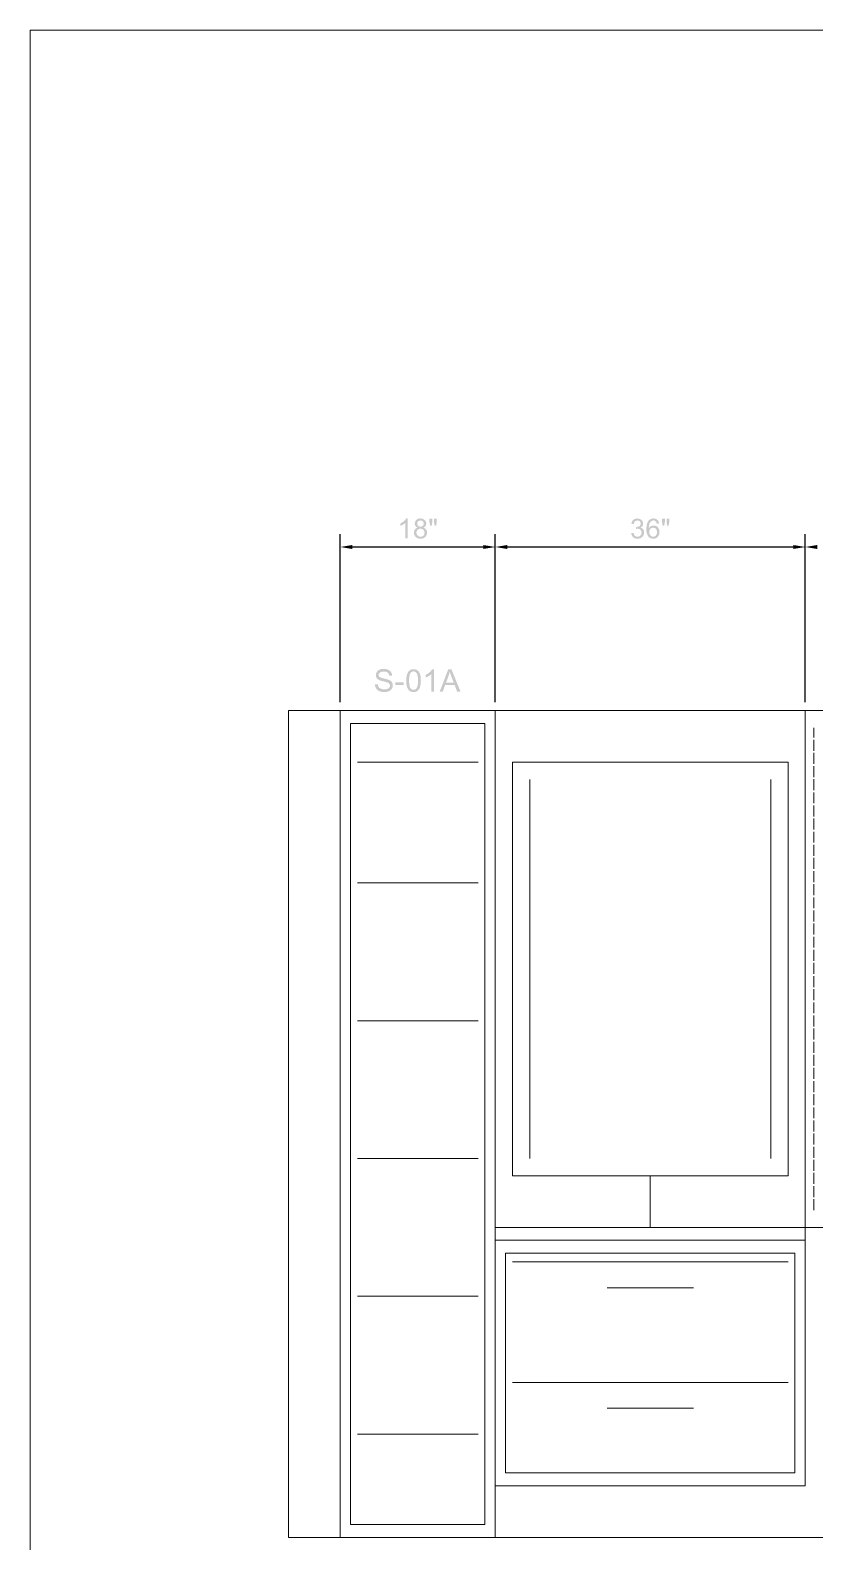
# Model space of a CAD drawing. Header units: inches. Extents: x 0 to 700, y 0 to 895.
# Drawn here: x 300 to 391.1, y 719.5 to 895 of the extents above; entities that cross this region are included whole.
import ezdxf

# ---------------------------------------------------------------- set-up
doc = ezdxf.new("R2010")
doc.units = ezdxf.units.IN
doc.header["$MEASUREMENT"] = 0
doc.linetypes.add('DASHED', pattern=[1.524, 1.27, -0.254])
for name, color, linetype, lineweight in [('A-ANNO-TEXT', 7, 'Continuous', 13), ('A-DIMS-IMP', 7, 'Continuous', 13), ('A-ELEV-LINE', 7, 'Continuous', 13), ('A-FIXT-PLMB', 7, 'Continuous', 18), ('A-GLAZ', 7, 'Continuous', 13), ('A-MILLWORK-STOR', 7, 'Continuous', 18)]:
    doc.layers.add(name, color=color, linetype=linetype, lineweight=lineweight)

msp = doc.modelspace()

# ---------------------------------------------------------------- hatches: boundary and pattern name
at = {"layer": 'A-ANNO-TEXT'}
h = msp.add_hatch(color=7, dxfattribs=at)
h.paths.add_polyline_path([(341.69, 820.04), (341.68, 820.1), (341.67, 820.15), (341.66, 820.21), (341.64, 820.25), (341.61, 820.3), (341.58, 820.34), (341.55, 820.38), (341.51, 820.41), (341.47, 820.44), (341.43, 820.47), (341.38, 820.49), (341.32, 820.5), (341.26, 820.52), (341.2, 820.53), (341.13, 820.53), (341.06, 820.54), (341, 820.53), (340.93, 820.53), (340.88, 820.52), (340.82, 820.51), (340.77, 820.5), (340.72, 820.48), (340.67, 820.46), (340.63, 820.44), (340.59, 820.41), (340.56, 820.38), (340.53, 820.35), (340.5, 820.31), (340.48, 820.28), (340.47, 820.24), (340.46, 820.19), (340.46, 820.15), (340.46, 820.11), (340.47, 820.07), (340.48, 820.03), (340.49, 820), (340.51, 819.97), (340.53, 819.94), (340.56, 819.92), (340.59, 819.9), (340.63, 819.88), (340.67, 819.86), (340.72, 819.83), (340.78, 819.81), (340.84, 819.79), (340.92, 819.77), (341, 819.75), (341.08, 819.73), (341.24, 819.7), (341.38, 819.66), (341.5, 819.62), (341.61, 819.59), (341.71, 819.54), (341.8, 819.49), (341.88, 819.43), (341.96, 819.36), (341.99, 819.31), (342.02, 819.27), (342.05, 819.22), (342.07, 819.17), (342.08, 819.12), (342.09, 819.06), (342.1, 819), (342.1, 818.93), (342.1, 818.85), (342.09, 818.77), (342.07, 818.7), (342.04, 818.63), (342, 818.56), (341.95, 818.5), (341.9, 818.43), (341.84, 818.38), (341.77, 818.33), (341.69, 818.28), (341.61, 818.24), (341.53, 818.21), (341.44, 818.19), (341.35, 818.17), (341.25, 818.16), (341.14, 818.16), (341.01, 818.16), (340.88, 818.17), (340.77, 818.19), (340.66, 818.22), (340.56, 818.25), (340.47, 818.29), (340.39, 818.34), (340.32, 818.4), (340.26, 818.46), (340.2, 818.53), (340.15, 818.6), (340.11, 818.68), (340.08, 818.76), (340.06, 818.85), (340.04, 818.94), (340.03, 819.04), (340.36, 819.06), (340.37, 818.99), (340.38, 818.92), (340.4, 818.85), (340.43, 818.79), (340.46, 818.74), (340.5, 818.69), (340.55, 818.65), (340.6, 818.61), (340.66, 818.58), (340.71, 818.55), (340.78, 818.52), (340.84, 818.5), (340.91, 818.49), (340.98, 818.47), (341.05, 818.47), (341.13, 818.47), (341.2, 818.47), (341.26, 818.47), (341.33, 818.48), (341.39, 818.5), (341.44, 818.51), (341.5, 818.53), (341.55, 818.56), (341.59, 818.58), (341.64, 818.62), (341.67, 818.65), (341.7, 818.69), (341.73, 818.72), (341.75, 818.77), (341.76, 818.81), (341.77, 818.86), (341.77, 818.91), (341.77, 818.96), (341.76, 819.01), (341.75, 819.05), (341.73, 819.09), (341.7, 819.13), (341.67, 819.16), (341.63, 819.19), (341.59, 819.22), (341.54, 819.24), (341.48, 819.27), (341.41, 819.29), (341.34, 819.31), (341.25, 819.34), (341.16, 819.36), (341.07, 819.39), (340.96, 819.41), (340.85, 819.44), (340.76, 819.46), (340.67, 819.49), (340.58, 819.52), (340.51, 819.56), (340.44, 819.6), (340.38, 819.64), (340.33, 819.68), (340.28, 819.72), (340.24, 819.77), (340.21, 819.82), (340.18, 819.88), (340.16, 819.93), (340.15, 819.99), (340.14, 820.06), (340.14, 820.12), (340.14, 820.2), (340.15, 820.27), (340.17, 820.34), (340.2, 820.41), (340.23, 820.47), (340.27, 820.53), (340.32, 820.59), (340.38, 820.64), (340.44, 820.69), (340.51, 820.73), (340.59, 820.76), (340.67, 820.79), (340.76, 820.82), (340.85, 820.83), (340.94, 820.84), (341.05, 820.84), (341.15, 820.84), (341.25, 820.83), (341.35, 820.82), (341.44, 820.79), (341.52, 820.77), (341.6, 820.73), (341.67, 820.69), (341.74, 820.64), (341.8, 820.59), (341.86, 820.53), (341.91, 820.46), (341.94, 820.4), (341.98, 820.32), (342, 820.24), (342.01, 820.15), (342.02, 820.06), (341.69, 820.04)])
h.paths.add_polyline_path([(343.38, 818.98), (342.41, 818.98), (342.41, 819.3), (343.38, 819.3), (343.38, 818.98)])
h.paths.add_polyline_path([(344.51, 820.81), (344.61, 820.81), (344.71, 820.79), (344.8, 820.77), (344.88, 820.73), (344.96, 820.68), (345.03, 820.63), (345.09, 820.56), (345.15, 820.48), (345.2, 820.39), (345.24, 820.29), (345.28, 820.18), (345.31, 820.06), (345.33, 819.93), (345.35, 819.79), (345.35, 819.64), (345.36, 819.48), (345.35, 819.32), (345.34, 819.17), (345.33, 819.03), (345.3, 818.9), (345.27, 818.78), (345.24, 818.67), (345.19, 818.57), (345.14, 818.48), (345.08, 818.41), (345.02, 818.34), (344.95, 818.28), (344.87, 818.24), (344.79, 818.2), (344.7, 818.18), (344.61, 818.16), (344.51, 818.16), (344.41, 818.16), (344.31, 818.18), (344.22, 818.2), (344.14, 818.24), (344.06, 818.29), (343.99, 818.34), (343.93, 818.41), (343.88, 818.49), (343.83, 818.58), (343.78, 818.67), (343.75, 818.78), (343.72, 818.9), (343.69, 819.03), (343.68, 819.17), (343.67, 819.32), (343.66, 819.48), (343.67, 819.64), (343.68, 819.8), (343.7, 819.94), (343.72, 820.07), (343.75, 820.19), (343.79, 820.3), (343.83, 820.4), (343.88, 820.48), (343.94, 820.56), (344, 820.63), (344.07, 820.68), (344.15, 820.73), (344.23, 820.77), (344.32, 820.79), (344.41, 820.81), (344.51, 820.81)])
h.paths.add_polyline_path([(344.51, 818.42), (344.57, 818.42), (344.63, 818.43), (344.69, 818.45), (344.74, 818.48), (344.78, 818.52), (344.83, 818.56), (344.86, 818.61), (344.9, 818.67), (344.93, 818.73), (344.96, 818.81), (344.98, 818.9), (345, 819), (345.01, 819.1), (345.02, 819.22), (345.03, 819.35), (345.03, 819.48), (345.03, 819.58), (345.03, 819.67), (345.02, 819.75), (345.02, 819.83), (345.01, 819.91), (345, 819.98), (344.99, 820.04), (344.97, 820.1), (344.96, 820.16), (344.94, 820.21), (344.92, 820.26), (344.9, 820.3), (344.88, 820.34), (344.85, 820.38), (344.83, 820.41), (344.8, 820.44), (344.74, 820.49), (344.67, 820.52), (344.59, 820.54), (344.51, 820.55), (344.44, 820.55), (344.39, 820.53), (344.33, 820.51), (344.28, 820.49), (344.24, 820.45), (344.19, 820.41), (344.15, 820.36), (344.12, 820.3), (344.09, 820.23), (344.06, 820.15), (344.04, 820.06), (344.02, 819.97), (344.01, 819.86), (344, 819.74), (343.99, 819.62), (343.99, 819.48), (343.99, 819.39), (343.99, 819.3), (344, 819.21), (344.01, 819.13), (344.01, 819.06), (344.02, 818.99), (344.04, 818.93), (344.05, 818.87), (344.06, 818.81), (344.08, 818.76), (344.1, 818.71), (344.12, 818.67), (344.14, 818.63), (344.17, 818.59), (344.2, 818.56), (344.22, 818.53), (344.28, 818.48), (344.35, 818.45), (344.43, 818.43), (344.51, 818.42)])
h.paths.add_polyline_path([(346.88, 818.2), (346.56, 818.2), (346.56, 820.23), (346.5, 820.18), (346.43, 820.13), (346.36, 820.07), (346.28, 820.02), (346.2, 819.98), (346.11, 819.93), (346.02, 819.89), (345.92, 819.85), (345.92, 820.16), (346.06, 820.23), (346.18, 820.3), (346.29, 820.37), (346.39, 820.45), (346.48, 820.54), (346.55, 820.63), (346.62, 820.72), (346.68, 820.81), (346.88, 820.81), (346.88, 818.2)])
h.paths.add_polyline_path([(349.97, 818.2), (349.58, 818.2), (349.27, 818.99), (348.19, 818.99), (347.9, 818.2), (347.54, 818.2), (348.54, 820.8), (348.91, 820.8), (349.97, 818.2)])
h.paths.add_polyline_path([(349.17, 819.26), (349.13, 819.37), (349.09, 819.46), (349.06, 819.56), (349.03, 819.64), (349, 819.72), (348.97, 819.79), (348.94, 819.86), (348.92, 819.93), (348.9, 819.98), (348.88, 820.03), (348.86, 820.08), (348.85, 820.12), (348.83, 820.15), (348.82, 820.18), (348.82, 820.21), (348.81, 820.22), (348.79, 820.28), (348.77, 820.36), (348.74, 820.44), (348.72, 820.53), (348.71, 820.53), (348.68, 820.4), (348.65, 820.28), (348.62, 820.16), (348.58, 820.04), (348.29, 819.26), (349.17, 819.26)])
at = {"layer": 'A-DIMS-IMP'}
h = msp.add_hatch(color=7, dxfattribs=at)
h.paths.add_polyline_path([(343.84, 836), (343.56, 836), (343.56, 837.8), (343.5, 837.75), (343.44, 837.7), (343.37, 837.65), (343.29, 837.6), (343.21, 837.56), (343.13, 837.52), (343.06, 837.49), (342.99, 837.46), (342.99, 837.73), (343.11, 837.79), (343.21, 837.86), (343.31, 837.93), (343.41, 838), (343.49, 838.08), (343.56, 838.16), (343.61, 838.23), (343.66, 838.31), (343.84, 838.31), (343.84, 836)])
h.paths.add_polyline_path([(345, 837.25), (344.92, 837.28), (344.84, 837.33), (344.79, 837.37), (344.74, 837.43), (344.7, 837.49), (344.67, 837.56), (344.66, 837.64), (344.65, 837.72), (344.66, 837.78), (344.66, 837.84), (344.68, 837.89), (344.7, 837.95), (344.72, 838), (344.75, 838.05), (344.79, 838.09), (344.83, 838.14), (344.88, 838.18), (344.93, 838.21), (344.98, 838.24), (345.04, 838.27), (345.11, 838.29), (345.17, 838.3), (345.24, 838.31), (345.31, 838.31), (345.39, 838.31), (345.46, 838.3), (345.52, 838.28), (345.58, 838.27), (345.64, 838.24), (345.7, 838.21), (345.75, 838.18), (345.8, 838.13), (345.84, 838.09), (345.88, 838.04), (345.91, 837.99), (345.94, 837.94), (345.96, 837.89), (345.97, 837.83), (345.98, 837.77), (345.98, 837.71), (345.98, 837.63), (345.96, 837.56), (345.93, 837.49), (345.9, 837.43), (345.85, 837.37), (345.79, 837.33), (345.72, 837.28), (345.64, 837.25), (345.69, 837.23), (345.74, 837.21), (345.79, 837.18), (345.83, 837.16), (345.87, 837.13), (345.9, 837.1), (345.94, 837.06), (345.96, 837.02), (346.01, 836.94), (346.05, 836.86), (346.07, 836.76), (346.08, 836.66), (346.07, 836.59), (346.06, 836.52), (346.05, 836.45), (346.02, 836.39), (345.99, 836.33), (345.96, 836.27), (345.92, 836.21), (345.87, 836.16), (345.81, 836.11), (345.75, 836.07), (345.69, 836.04), (345.63, 836.01), (345.55, 835.99), (345.48, 835.97), (345.4, 835.96), (345.32, 835.96), (345.23, 835.96), (345.16, 835.97), (345.08, 835.99), (345.01, 836.01), (344.94, 836.04), (344.88, 836.07), (344.82, 836.12), (344.77, 836.16), (344.72, 836.21), (344.68, 836.27), (344.64, 836.33), (344.61, 836.39), (344.59, 836.45), (344.57, 836.52), (344.56, 836.59), (344.56, 836.67), (344.56, 836.72), (344.57, 836.77), (344.58, 836.82), (344.59, 836.87), (344.6, 836.92), (344.62, 836.96), (344.65, 837), (344.67, 837.04), (344.7, 837.08), (344.74, 837.11), (344.77, 837.14), (344.81, 837.17), (344.85, 837.19), (344.9, 837.21), (344.95, 837.23), (345, 837.25)])
h.paths.add_polyline_path([(344.94, 837.73), (344.95, 837.65), (344.97, 837.58), (345, 837.51), (345.05, 837.46), (345.1, 837.41), (345.17, 837.38), (345.24, 837.36), (345.32, 837.36), (345.4, 837.36), (345.47, 837.38), (345.53, 837.41), (345.59, 837.46), (345.63, 837.51), (345.67, 837.57), (345.68, 837.64), (345.69, 837.71), (345.68, 837.78), (345.66, 837.85), (345.63, 837.92), (345.58, 837.97), (345.53, 838.02), (345.46, 838.05), (345.39, 838.07), (345.32, 838.08), (345.24, 838.07), (345.17, 838.05), (345.1, 838.02), (345.05, 837.97), (345, 837.92), (344.97, 837.86), (344.95, 837.8), (344.94, 837.73)])
h.paths.add_polyline_path([(344.85, 836.66), (344.85, 836.6), (344.86, 836.54), (344.88, 836.49), (344.91, 836.43), (344.94, 836.38), (344.98, 836.33), (345.02, 836.29), (345.08, 836.25), (345.14, 836.23), (345.19, 836.21), (345.26, 836.2), (345.32, 836.19), (345.37, 836.2), (345.42, 836.2), (345.46, 836.21), (345.51, 836.23), (345.55, 836.24), (345.58, 836.27), (345.62, 836.29), (345.66, 836.32), (345.69, 836.36), (345.71, 836.39), (345.74, 836.43), (345.75, 836.47), (345.77, 836.51), (345.78, 836.56), (345.78, 836.61), (345.79, 836.65), (345.78, 836.7), (345.78, 836.75), (345.77, 836.8), (345.75, 836.84), (345.73, 836.88), (345.71, 836.92), (345.68, 836.96), (345.65, 836.99), (345.62, 837.02), (345.58, 837.05), (345.54, 837.07), (345.5, 837.09), (345.45, 837.11), (345.41, 837.12), (345.36, 837.12), (345.31, 837.12), (345.26, 837.12), (345.22, 837.12), (345.17, 837.11), (345.13, 837.09), (345.09, 837.07), (345.05, 837.05), (345.01, 837.02), (344.98, 836.99), (344.95, 836.96), (344.92, 836.92), (344.9, 836.89), (344.88, 836.84), (344.87, 836.8), (344.86, 836.76), (344.85, 836.71), (344.85, 836.66)])
h.paths.add_polyline_path([(346.44, 837.49), (346.36, 837.92), (346.36, 838.3), (346.69, 838.3), (346.69, 837.92), (346.62, 837.49), (346.44, 837.49)])
h.paths.add_polyline_path([(346.96, 837.49), (346.89, 837.92), (346.89, 838.3), (347.21, 838.3), (347.21, 837.92), (347.13, 837.49), (346.96, 837.49)])
h = msp.add_hatch(color=7, dxfattribs=at)
h.paths.add_polyline_path([(369.78, 836.61), (370.06, 836.64), (370.07, 836.59), (370.09, 836.53), (370.11, 836.48), (370.13, 836.44), (370.15, 836.4), (370.17, 836.36), (370.2, 836.33), (370.23, 836.3), (370.29, 836.25), (370.36, 836.22), (370.43, 836.2), (370.51, 836.19), (370.56, 836.2), (370.61, 836.2), (370.65, 836.21), (370.69, 836.23), (370.74, 836.25), (370.77, 836.27), (370.81, 836.3), (370.85, 836.33), (370.88, 836.37), (370.91, 836.4), (370.93, 836.44), (370.95, 836.49), (370.96, 836.53), (370.98, 836.58), (370.98, 836.62), (370.98, 836.67), (370.98, 836.72), (370.98, 836.77), (370.97, 836.81), (370.95, 836.85), (370.93, 836.89), (370.91, 836.93), (370.89, 836.96), (370.86, 836.99), (370.82, 837.02), (370.79, 837.05), (370.75, 837.07), (370.71, 837.09), (370.67, 837.1), (370.63, 837.11), (370.58, 837.12), (370.53, 837.12), (370.49, 837.12), (370.44, 837.11), (370.39, 837.1), (370.33, 837.09), (370.37, 837.34), (370.38, 837.34), (370.39, 837.33), (370.4, 837.33), (370.41, 837.33), (370.5, 837.34), (370.58, 837.36), (370.66, 837.39), (370.74, 837.43), (370.77, 837.45), (370.8, 837.48), (370.82, 837.51), (370.84, 837.55), (370.86, 837.59), (370.87, 837.63), (370.88, 837.67), (370.88, 837.72), (370.87, 837.79), (370.85, 837.86), (370.82, 837.92), (370.78, 837.98), (370.72, 838.02), (370.66, 838.05), (370.58, 838.07), (370.5, 838.08), (370.43, 838.07), (370.35, 838.05), (370.29, 838.02), (370.23, 837.97), (370.2, 837.95), (370.18, 837.92), (370.16, 837.88), (370.14, 837.84), (370.12, 837.8), (370.11, 837.76), (370.1, 837.71), (370.09, 837.66), (369.81, 837.71), (369.82, 837.78), (369.84, 837.85), (369.86, 837.91), (369.89, 837.97), (369.92, 838.02), (369.96, 838.07), (370, 838.11), (370.04, 838.15), (370.09, 838.19), (370.14, 838.22), (370.19, 838.25), (370.25, 838.27), (370.31, 838.29), (370.37, 838.3), (370.43, 838.31), (370.5, 838.31), (370.59, 838.3), (370.68, 838.29), (370.76, 838.26), (370.84, 838.23), (370.92, 838.18), (370.98, 838.13), (371.04, 838.07), (371.09, 838.01), (371.12, 837.94), (371.15, 837.86), (371.17, 837.79), (371.17, 837.71), (371.17, 837.64), (371.15, 837.57), (371.13, 837.5), (371.09, 837.44), (371.05, 837.38), (370.99, 837.33), (370.93, 837.28), (370.85, 837.25), (370.9, 837.23), (370.95, 837.22), (370.99, 837.2), (371.04, 837.17), (371.07, 837.15), (371.11, 837.12), (371.14, 837.09), (371.17, 837.05), (371.2, 837.01), (371.22, 836.97), (371.24, 836.93), (371.26, 836.88), (371.27, 836.84), (371.28, 836.79), (371.28, 836.73), (371.28, 836.68), (371.28, 836.61), (371.27, 836.53), (371.25, 836.47), (371.23, 836.4), (371.2, 836.34), (371.16, 836.28), (371.12, 836.22), (371.06, 836.17), (371.01, 836.12), (370.95, 836.08), (370.88, 836.04), (370.82, 836.01), (370.74, 835.99), (370.67, 835.97), (370.59, 835.96), (370.51, 835.96), (370.43, 835.96), (370.36, 835.97), (370.3, 835.98), (370.23, 836), (370.17, 836.03), (370.11, 836.06), (370.06, 836.1), (370.01, 836.14), (369.96, 836.19), (369.92, 836.24), (369.88, 836.29), (369.85, 836.35), (369.82, 836.41), (369.8, 836.47), (369.79, 836.54), (369.78, 836.61)])
h.paths.add_polyline_path([(373.03, 837.74), (372.75, 837.71), (372.73, 837.79), (372.7, 837.86), (372.67, 837.91), (372.64, 837.96), (372.61, 837.98), (372.58, 838.01), (372.55, 838.03), (372.51, 838.05), (372.48, 838.06), (372.44, 838.07), (372.4, 838.08), (372.36, 838.08), (372.29, 838.07), (372.23, 838.06), (372.17, 838.03), (372.12, 838), (372.06, 837.95), (372, 837.88), (371.95, 837.81), (371.91, 837.72), (371.89, 837.67), (371.88, 837.61), (371.86, 837.56), (371.85, 837.49), (371.84, 837.42), (371.84, 837.35), (371.83, 837.27), (371.83, 837.19), (371.89, 837.26), (371.94, 837.32), (372.01, 837.37), (372.08, 837.42), (372.16, 837.45), (372.23, 837.47), (372.31, 837.49), (372.39, 837.49), (372.46, 837.49), (372.53, 837.48), (372.59, 837.46), (372.65, 837.44), (372.71, 837.41), (372.77, 837.38), (372.82, 837.33), (372.87, 837.28), (372.92, 837.23), (372.96, 837.17), (372.99, 837.11), (373.02, 837.05), (373.04, 836.98), (373.06, 836.9), (373.07, 836.83), (373.07, 836.75), (373.06, 836.64), (373.05, 836.54), (373.02, 836.44), (372.98, 836.34), (372.92, 836.26), (372.87, 836.18), (372.8, 836.11), (372.72, 836.06), (372.64, 836.02), (372.55, 835.99), (372.45, 835.97), (372.35, 835.96), (372.26, 835.96), (372.18, 835.98), (372.1, 836), (372.03, 836.03), (371.96, 836.06), (371.89, 836.11), (371.83, 836.16), (371.77, 836.22), (371.72, 836.29), (371.68, 836.37), (371.64, 836.46), (371.61, 836.56), (371.58, 836.68), (371.56, 836.8), (371.55, 836.93), (371.55, 837.08), (371.55, 837.24), (371.57, 837.39), (371.59, 837.53), (371.61, 837.65), (371.65, 837.77), (371.69, 837.87), (371.74, 837.96), (371.8, 838.05), (371.85, 838.11), (371.91, 838.16), (371.98, 838.21), (372.05, 838.24), (372.12, 838.27), (372.2, 838.29), (372.29, 838.31), (372.38, 838.31), (372.44, 838.31), (372.51, 838.3), (372.57, 838.29), (372.62, 838.27), (372.68, 838.25), (372.73, 838.22), (372.78, 838.19), (372.82, 838.16), (372.86, 838.12), (372.9, 838.07), (372.93, 838.03), (372.96, 837.98), (372.98, 837.92), (373, 837.86), (373.02, 837.8), (373.03, 837.74)])
h.paths.add_polyline_path([(371.88, 836.75), (371.88, 836.67), (371.89, 836.6), (371.91, 836.53), (371.94, 836.47), (371.97, 836.4), (372.01, 836.35), (372.06, 836.3), (372.11, 836.26), (372.17, 836.23), (372.22, 836.21), (372.28, 836.2), (372.34, 836.19), (372.39, 836.2), (372.43, 836.2), (372.47, 836.21), (372.51, 836.23), (372.55, 836.25), (372.58, 836.27), (372.62, 836.3), (372.65, 836.34), (372.68, 836.38), (372.71, 836.42), (372.73, 836.46), (372.75, 836.51), (372.76, 836.56), (372.77, 836.61), (372.78, 836.67), (372.78, 836.73), (372.78, 836.79), (372.77, 836.84), (372.76, 836.89), (372.75, 836.94), (372.73, 836.99), (372.71, 837.03), (372.68, 837.07), (372.65, 837.11), (372.62, 837.14), (372.59, 837.17), (372.55, 837.19), (372.51, 837.21), (372.47, 837.22), (372.43, 837.23), (372.38, 837.24), (372.33, 837.24), (372.29, 837.24), (372.24, 837.23), (372.2, 837.22), (372.16, 837.21), (372.12, 837.19), (372.08, 837.17), (372.04, 837.14), (372.01, 837.11), (371.98, 837.07), (371.95, 837.03), (371.93, 836.99), (371.91, 836.95), (371.89, 836.9), (371.88, 836.85), (371.88, 836.8), (371.88, 836.75)])
h.paths.add_polyline_path([(373.44, 837.49), (373.36, 837.92), (373.36, 838.3), (373.69, 838.3), (373.69, 837.92), (373.62, 837.49), (373.44, 837.49)])
h.paths.add_polyline_path([(373.96, 837.49), (373.89, 837.92), (373.89, 838.3), (374.21, 838.3), (374.21, 837.92), (374.13, 837.49), (373.96, 837.49)])

# ---------------------------------------------------------------- linework, layer by layer
at = {"color": 7}
for p, q in [((336, 817), (336, 836.5)), ((354, 817), (354, 836.5)), ((354, 817), (354, 836.5)), ((390, 817), (390, 836.5)), ((390, 817), (390, 836.5)), ((337.4, 835), (352.6, 835)), ((355.4, 835), (388.6, 835))]:
    msp.add_line(p, q, dxfattribs=at)
at = {"color": 0, "linetype": 'ByBlock'}
for points in [[(337.4, 834.77), (336, 835), (337.4, 835.23)], [(352.6, 835.23), (354, 835), (352.6, 834.77)], [(355.4, 834.77), (354, 835), (355.4, 835.23)], [(388.6, 835.23), (390, 835), (388.6, 834.77)], [(391.4, 834.77), (390, 835), (391.4, 835.23)]]:
    msp.add_solid(points, dxfattribs=at)
at = {"layer": 'A-ELEV-LINE'}
for p, q in [((330, 816), (530, 816)), ((358, 764), (358, 808)), ((386, 764), (386, 808)), ((330, 720), (530, 720))]:
    msp.add_line(p, q, dxfattribs=at)
for points in [[(300, 0), (700, 0), (700, 895), (300, 895)], [(330, 720), (530, 720), (530, 816), (330, 816)]]:
    msp.add_lwpolyline(points, close=True, dxfattribs=at)
at = {"layer": 'A-FIXT-PLMB'}
msp.add_line((372, 756), (372, 762), dxfattribs=at)
msp.add_lwpolyline([(354, 754.5), (390, 754.5), (390, 756), (354, 756)], close=True, dxfattribs=at)
at = {"layer": 'A-GLAZ'}
msp.add_lwpolyline([(356, 762), (388, 762), (388, 810), (356, 810)], close=True, dxfattribs=at)
at = {"layer": 'A-MILLWORK-STOR', "linetype": 'DASHED'}
msp.add_line((391, 758), (391, 814), dxfattribs=at)
at = {"layer": 'A-MILLWORK-STOR'}
for p, q in [((338, 810), (352, 810)), ((338, 796), (352, 796)), ((338, 780), (352, 780)), ((338, 764), (352, 764)), ((356, 752), (388, 752)), ((338, 748), (352, 748)), ((367, 749), (377, 749)), ((356, 738), (388, 738)), ((367, 735), (377, 735)), ((338, 732), (352, 732))]:
    msp.add_line(p, q, dxfattribs=at)
for points in [[(336, 720), (354, 720), (354, 816), (336, 816)], [(337.2, 721.5), (352.8, 721.5), (352.8, 814.5), (337.2, 814.5)], [(390, 756), (416, 756), (416, 816), (390, 816)], [(354, 726), (390, 726), (390, 754.5), (354, 754.5)], [(355.2, 727.5), (388.8, 727.5), (388.8, 753), (355.2, 753)]]:
    msp.add_lwpolyline(points, close=True, dxfattribs=at)
at = {"layer": 'Defpoints'}
for p in [(336, 835), (354, 835), (390, 835), (336, 816), (354, 816), (354, 816), (390, 816), (390, 816), (330, 720)]:
    msp.add_point(p, dxfattribs=at)

doc.saveas('drawing.dxf')
